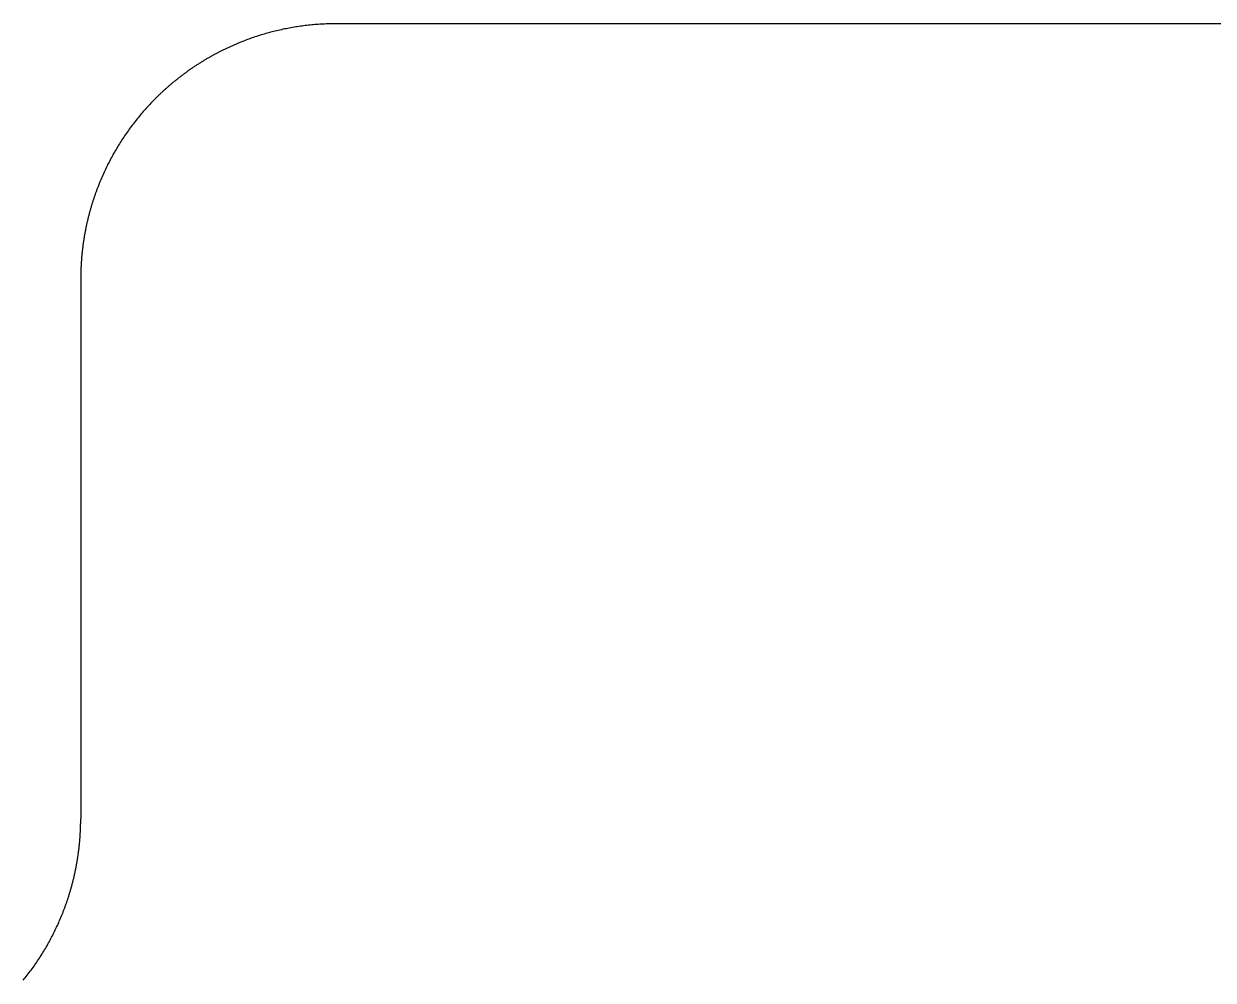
# Model space of a CAD drawing. Header units: millimetres. Extents: x -10 to 277, y -95 to 18.
# Drawn here: x 54.78 to 64.1, y 10.53 to 18.03 of the extents above; entities that cross this region are included whole.
import ezdxf

# ---------------------------------------------------------------- set-up
doc = ezdxf.new("R2010")
doc.units = ezdxf.units.MM
doc.header["$MEASUREMENT"] = 0
doc.layers.add('Edge.Cuts', color=53, linetype='CONTINUOUS')

msp = doc.modelspace()

# ---------------------------------------------------------------- linework, layer by layer
at = {"layer": 'Edge.Cuts', "linetype": 'Continuous'}
for p, q in [((56.885219, 17.996933), (56.872766, 17.994745)), ((56.897685, 17.999041), (56.885219, 17.996933)), ((56.910164, 18.001071), (56.897685, 17.999041)), ((56.922656, 18.003022), (56.910164, 18.001071)), ((56.93516, 18.004894), (56.922656, 18.003022)), ((56.947675, 18.006686), (56.93516, 18.004894)), ((56.960202, 18.0084), (56.947675, 18.006686)), ((56.972739, 18.010034), (56.960202, 18.0084)), ((56.985286, 18.011589), (56.972739, 18.010034)), ((56.997843, 18.013064), (56.985286, 18.011589)), ((57.010408, 18.01446), (56.997843, 18.013064)), ((57.022983, 18.015777), (57.010408, 18.01446)), ((57.035566, 18.017014), (57.022983, 18.015777)), ((57.048157, 18.018171), (57.035566, 18.017014)), ((57.060755, 18.019249), (57.048157, 18.018171)), ((57.07336, 18.020247), (57.060755, 18.019249)), ((57.085972, 18.021166), (57.07336, 18.020247)), ((57.09859, 18.022004), (57.085972, 18.021166)), ((57.111213, 18.022763), (57.09859, 18.022004)), ((57.123841, 18.023442), (57.111213, 18.022763)), ((57.136474, 18.024042), (57.123841, 18.023442)), ((57.149111, 18.024561), (57.136474, 18.024042)), ((57.161752, 18.025001), (57.149111, 18.024561)), ((57.174397, 18.02536), (57.161752, 18.025001)), ((57.187044, 18.02564), (57.174397, 18.02536)), ((57.199694, 18.02584), (57.187044, 18.02564)), ((57.212346, 18.02596), (57.199694, 18.02584)), ((57.225, 18.026), (57.212346, 18.02596)), ((209.475, 18.026), (57.225, 18.026)), ((56.531508, 17.901912), (56.519656, 17.897487)), ((56.543387, 17.906261), (56.531508, 17.901912)), ((56.555294, 17.910535), (56.543387, 17.906261)), ((56.567227, 17.914734), (56.555294, 17.910535)), ((56.579186, 17.918857), (56.567227, 17.914734)), ((56.591171, 17.922904), (56.579186, 17.918857)), ((56.603181, 17.926875), (56.591171, 17.922904)), ((56.615215, 17.930771), (56.603181, 17.926875)), ((56.627274, 17.93459), (56.615215, 17.930771)), ((56.639356, 17.938332), (56.627274, 17.93459)), ((56.651462, 17.941998), (56.639356, 17.938332)), ((56.66359, 17.945587), (56.651462, 17.941998)), ((56.675741, 17.9491), (56.66359, 17.945587)), ((56.687913, 17.952535), (56.675741, 17.9491)), ((56.700106, 17.955894), (56.687913, 17.952535)), ((56.71232, 17.959175), (56.700106, 17.955894)), ((56.724554, 17.962379), (56.71232, 17.959175)), ((56.736809, 17.965505), (56.724554, 17.962379)), ((56.749082, 17.968553), (56.736809, 17.965505)), ((56.761374, 17.971524), (56.749082, 17.968553)), ((56.773684, 17.974417), (56.761374, 17.971524)), ((56.786012, 17.977232), (56.773684, 17.974417)), ((56.798358, 17.979969), (56.786012, 17.977232)), ((56.81072, 17.982628), (56.798358, 17.979969)), ((56.823098, 17.985208), (56.81072, 17.982628)), ((56.835493, 17.98771), (56.823098, 17.985208)), ((56.847902, 17.990134), (56.835493, 17.98771)), ((56.860327, 17.992479), (56.847902, 17.990134)), ((56.872766, 17.994745), (56.860327, 17.992479)), ((56.322866, 17.81097), (56.317225, 17.808108)), ((56.328516, 17.813815), (56.322866, 17.81097)), ((56.334175, 17.816641), (56.328516, 17.813815)), ((56.339843, 17.81945), (56.334175, 17.816641)), ((56.34552, 17.82224), (56.339843, 17.81945)), ((56.351206, 17.825013), (56.34552, 17.82224)), ((56.3569, 17.827767), (56.351206, 17.825013)), ((56.362603, 17.830504), (56.3569, 17.827767)), ((56.368315, 17.833223), (56.362603, 17.830504)), ((56.374035, 17.835923), (56.368315, 17.833223)), ((56.379764, 17.838606), (56.374035, 17.835923)), ((56.385501, 17.84127), (56.379764, 17.838606)), ((56.391247, 17.843916), (56.385501, 17.84127)), ((56.397001, 17.846544), (56.391247, 17.843916)), ((56.402763, 17.849154), (56.397001, 17.846544)), ((56.408534, 17.851746), (56.402763, 17.849154)), ((56.414312, 17.854319), (56.408534, 17.851746)), ((56.420099, 17.856874), (56.414312, 17.854319)), ((56.425894, 17.859411), (56.420099, 17.856874)), ((56.431697, 17.861929), (56.425894, 17.859411)), ((56.437508, 17.864429), (56.431697, 17.861929)), ((56.443326, 17.866911), (56.437508, 17.864429)), ((56.449153, 17.869374), (56.443326, 17.866911)), ((56.454987, 17.871819), (56.449153, 17.869374)), ((56.460829, 17.874245), (56.454987, 17.871819)), ((56.472535, 17.879042), (56.460829, 17.874245)), ((56.484272, 17.883765), (56.472535, 17.879042)), ((56.496038, 17.888414), (56.484272, 17.883765)), ((56.507833, 17.892988), (56.496038, 17.888414)), ((56.519656, 17.897487), (56.507833, 17.892988)), ((56.157822, 17.71748), (56.152479, 17.714097)), ((56.163177, 17.720846), (56.157822, 17.71748)), ((56.168542, 17.724195), (56.163177, 17.720846)), ((56.173918, 17.727528), (56.168542, 17.724195)), ((56.179304, 17.730843), (56.173918, 17.727528)), ((56.184701, 17.734142), (56.179304, 17.730843)), ((56.190107, 17.737423), (56.184701, 17.734142)), ((56.195525, 17.740687), (56.190107, 17.737423)), ((56.200953, 17.743934), (56.195525, 17.740687)), ((56.206391, 17.747164), (56.200953, 17.743934)), ((56.211839, 17.750376), (56.206391, 17.747164)), ((56.217298, 17.753572), (56.211839, 17.750376)), ((56.222766, 17.75675), (56.217298, 17.753572)), ((56.228245, 17.759911), (56.222766, 17.75675)), ((56.233733, 17.763055), (56.228245, 17.759911)), ((56.239232, 17.766181), (56.233733, 17.763055)), ((56.24474, 17.76929), (56.239232, 17.766181)), ((56.250259, 17.772381), (56.24474, 17.76929)), ((56.255787, 17.775455), (56.250259, 17.772381)), ((56.261325, 17.778512), (56.255787, 17.775455)), ((56.266872, 17.78155), (56.261325, 17.778512)), ((56.272429, 17.784572), (56.266872, 17.78155)), ((56.277996, 17.787576), (56.272429, 17.784572)), ((56.283572, 17.790562), (56.277996, 17.787576)), ((56.289157, 17.79353), (56.283572, 17.790562)), ((56.294753, 17.796482), (56.289157, 17.79353)), ((56.300357, 17.799415), (56.294753, 17.796482)), ((56.30597, 17.80233), (56.300357, 17.799415)), ((56.311593, 17.805228), (56.30597, 17.80233)), ((56.317225, 17.808108), (56.311593, 17.805228)), ((56.022516, 17.624123), (56.017469, 17.620313)), ((56.027576, 17.627918), (56.022516, 17.624123)), ((56.032647, 17.631696), (56.027576, 17.627918)), ((56.037731, 17.635459), (56.032647, 17.631696)), ((56.042826, 17.639205), (56.037731, 17.635459)), ((56.047933, 17.642936), (56.042826, 17.639205)), ((56.053052, 17.64665), (56.047933, 17.642936)), ((56.058183, 17.650348), (56.053052, 17.64665)), ((56.063324, 17.654029), (56.058183, 17.650348)), ((56.068479, 17.657695), (56.063324, 17.654029)), ((56.073644, 17.661343), (56.068479, 17.657695)), ((56.078821, 17.664976), (56.073644, 17.661343)), ((56.084009, 17.668592), (56.078821, 17.664976)), ((56.089209, 17.672192), (56.084009, 17.668592)), ((56.09442, 17.675775), (56.089209, 17.672192)), ((56.099643, 17.679343), (56.09442, 17.675775)), ((56.104876, 17.682893), (56.099643, 17.679343)), ((56.110121, 17.686427), (56.104876, 17.682893)), ((56.115377, 17.689944), (56.110121, 17.686427)), ((56.120645, 17.693444), (56.115377, 17.689944)), ((56.125923, 17.696928), (56.120645, 17.693444)), ((56.131213, 17.700396), (56.125923, 17.696928)), ((56.136513, 17.703846), (56.131213, 17.700396)), ((56.141824, 17.70728), (56.136513, 17.703846)), ((56.147146, 17.710696), (56.141824, 17.70728)), ((56.152479, 17.714097), (56.147146, 17.710696)), ((55.909558, 17.532504), (55.904799, 17.528335)), ((55.914329, 17.536657), (55.909558, 17.532504)), ((55.919114, 17.540796), (55.914329, 17.536657)), ((55.923911, 17.544918), (55.919114, 17.540796)), ((55.928722, 17.549027), (55.923911, 17.544918)), ((55.933545, 17.553119), (55.928722, 17.549027)), ((55.938382, 17.557196), (55.933545, 17.553119)), ((55.94323, 17.561258), (55.938382, 17.557196)), ((55.948093, 17.565304), (55.94323, 17.561258)), ((55.952966, 17.569335), (55.948093, 17.565304)), ((55.957854, 17.573351), (55.952966, 17.569335)), ((55.962753, 17.57735), (55.957854, 17.573351)), ((55.967666, 17.581335), (55.962753, 17.57735)), ((55.97259, 17.585303), (55.967666, 17.581335)), ((55.977528, 17.589256), (55.97259, 17.585303)), ((55.982477, 17.593193), (55.977528, 17.589256)), ((55.98744, 17.597115), (55.982477, 17.593193)), ((55.992414, 17.601021), (55.98744, 17.597115)), ((55.997401, 17.604911), (55.992414, 17.601021)), ((56.002399, 17.608785), (55.997401, 17.604911)), ((56.007411, 17.612644), (56.002399, 17.608785)), ((56.012434, 17.616486), (56.007411, 17.612644)), ((56.017469, 17.620313), (56.012434, 17.616486)), ((55.8108, 17.4402), (55.80188, 17.431223)), ((55.812433, 17.441831), (55.8108, 17.4402)), ((55.816923, 17.446296), (55.812433, 17.441831)), ((55.821425, 17.450746), (55.816923, 17.446296)), ((55.825942, 17.455182), (55.821425, 17.450746)), ((55.830472, 17.459602), (55.825942, 17.455182)), ((55.835016, 17.464009), (55.830472, 17.459602)), ((55.839574, 17.4684), (55.835016, 17.464009)), ((55.844146, 17.472778), (55.839574, 17.4684)), ((55.84873, 17.47714), (55.844146, 17.472778)), ((55.853329, 17.481489), (55.84873, 17.47714)), ((55.857941, 17.485821), (55.853329, 17.481489)), ((55.862567, 17.49014), (55.857941, 17.485821)), ((55.867206, 17.494443), (55.862567, 17.49014)), ((55.871859, 17.498733), (55.867206, 17.494443)), ((55.876525, 17.503006), (55.871859, 17.498733)), ((55.881204, 17.507265), (55.876525, 17.503006)), ((55.885896, 17.511509), (55.881204, 17.507265)), ((55.890603, 17.515738), (55.885896, 17.511509)), ((55.895322, 17.519952), (55.890603, 17.515738)), ((55.900054, 17.524151), (55.895322, 17.519952)), ((55.904799, 17.528335), (55.900054, 17.524151)), ((55.724232, 17.347982), (55.715903, 17.338466)), ((55.732622, 17.357445), (55.724232, 17.347982)), ((55.741072, 17.366855), (55.732622, 17.357445)), ((55.749582, 17.376213), (55.741072, 17.366855)), ((55.758151, 17.385517), (55.749582, 17.376213)), ((55.76678, 17.394767), (55.758151, 17.385517)), ((55.775467, 17.403963), (55.76678, 17.394767)), ((55.784213, 17.413104), (55.775467, 17.403963)), ((55.793018, 17.422191), (55.784213, 17.413104)), ((55.80188, 17.431223), (55.793018, 17.422191)), ((55.6437, 17.250521), (55.63599, 17.2405)), ((55.651474, 17.260493), (55.6437, 17.250521)), ((55.65931, 17.270416), (55.651474, 17.260493)), ((55.667209, 17.280289), (55.65931, 17.270416)), ((55.67517, 17.290113), (55.667209, 17.280289)), ((55.683194, 17.299885), (55.67517, 17.290113)), ((55.691279, 17.309607), (55.683194, 17.299885)), ((55.699426, 17.319278), (55.691279, 17.309607)), ((55.707634, 17.328898), (55.699426, 17.319278)), ((55.715903, 17.338466), (55.707634, 17.328898)), ((55.576622, 17.158617), (55.569494, 17.148173)), ((55.583816, 17.169016), (55.576622, 17.158617)), ((55.591075, 17.179368), (55.583816, 17.169016)), ((55.598399, 17.189675), (55.591075, 17.179368)), ((55.605789, 17.199935), (55.598399, 17.189675)), ((55.613243, 17.210148), (55.605789, 17.199935)), ((55.620761, 17.220313), (55.613243, 17.210148)), ((55.628344, 17.230431), (55.620761, 17.220313)), ((55.63599, 17.2405), (55.628344, 17.230431)), ((55.514874, 17.063034), (55.508351, 17.0522)), ((55.521466, 17.073827), (55.514874, 17.063034)), ((55.528125, 17.084578), (55.521466, 17.073827)), ((55.534852, 17.095286), (55.528125, 17.084578)), ((55.541647, 17.105951), (55.534852, 17.095286)), ((55.548509, 17.116572), (55.541647, 17.105951)), ((55.555437, 17.12715), (55.548509, 17.116572)), ((55.562433, 17.137684), (55.555437, 17.12715)), ((55.569494, 17.148173), (55.562433, 17.137684)), ((55.464621, 16.975228), (55.458653, 16.964075)), ((55.47066, 16.986342), (55.464621, 16.975228)), ((55.476768, 16.997417), (55.47066, 16.986342)), ((55.482946, 17.008454), (55.476768, 16.997417)), ((55.489194, 17.019451), (55.482946, 17.008454)), ((55.49551, 17.030408), (55.489194, 17.019451)), ((55.501896, 17.041324), (55.49551, 17.030408)), ((55.508351, 17.0522), (55.501896, 17.041324)), ((55.418866, 16.884978), (55.413469, 16.873537)), ((55.424335, 16.896385), (55.418866, 16.884978)), ((55.429876, 16.907757), (55.424335, 16.896385)), ((55.435489, 16.919093), (55.429876, 16.907757)), ((55.441174, 16.930394), (55.435489, 16.919093)), ((55.446929, 16.941658), (55.441174, 16.930394)), ((55.452756, 16.952885), (55.446929, 16.941658)), ((55.458653, 16.964075), (55.452756, 16.952885)), ((55.375313, 16.786674), (55.372916, 16.78082)), ((55.377728, 16.79252), (55.375313, 16.786674)), ((55.382614, 16.80419), (55.377728, 16.79252)), ((55.387573, 16.815829), (55.382614, 16.80419)), ((55.392606, 16.827436), (55.387573, 16.815829)), ((55.397713, 16.83901), (55.392606, 16.827436)), ((55.402892, 16.850552), (55.397713, 16.83901)), ((55.408144, 16.862061), (55.402892, 16.850552)), ((55.413469, 16.873537), (55.408144, 16.862061)), ((55.3392, 16.692136), (55.337102, 16.686168)), ((55.341316, 16.698097), (55.3392, 16.692136)), ((55.343452, 16.704052), (55.341316, 16.698097)), ((55.345606, 16.709999), (55.343452, 16.704052)), ((55.347779, 16.71594), (55.345606, 16.709999)), ((55.349971, 16.721874), (55.347779, 16.71594)), ((55.352181, 16.727801), (55.349971, 16.721874)), ((55.35441, 16.733721), (55.352181, 16.727801)), ((55.356658, 16.739633), (55.35441, 16.733721)), ((55.358925, 16.745539), (55.356658, 16.739633)), ((55.36121, 16.751438), (55.358925, 16.745539)), ((55.363514, 16.757329), (55.36121, 16.751438)), ((55.365837, 16.763213), (55.363514, 16.757329)), ((55.368178, 16.769089), (55.365837, 16.763213)), ((55.370538, 16.774958), (55.368178, 16.769089)), ((55.372916, 16.78082), (55.370538, 16.774958)), ((55.309728, 16.601957), (55.307915, 16.595897)), ((55.311559, 16.608011), (55.309728, 16.601957)), ((55.31341, 16.61406), (55.311559, 16.608011)), ((55.315279, 16.620103), (55.31341, 16.61406)), ((55.317168, 16.626139), (55.315279, 16.620103)), ((55.319076, 16.63217), (55.317168, 16.626139)), ((55.321003, 16.638195), (55.319076, 16.63217)), ((55.322949, 16.644214), (55.321003, 16.638195)), ((55.324914, 16.650226), (55.322949, 16.644214)), ((55.326898, 16.656232), (55.324914, 16.650226)), ((55.328901, 16.662232), (55.326898, 16.656232)), ((55.330923, 16.668226), (55.328901, 16.662232)), ((55.332964, 16.674213), (55.330923, 16.668226)), ((55.335024, 16.680194), (55.332964, 16.674213)), ((55.337102, 16.686168), (55.335024, 16.680194)), ((55.283044, 16.50435), (55.281541, 16.498207)), ((55.284567, 16.510489), (55.283044, 16.50435)), ((55.286109, 16.516622), (55.284567, 16.510489)), ((55.28767, 16.522751), (55.286109, 16.516622)), ((55.289251, 16.528875), (55.28767, 16.522751)), ((55.290851, 16.534995), (55.289251, 16.528875)), ((55.292471, 16.541108), (55.290851, 16.534995)), ((55.29411, 16.547217), (55.292471, 16.541108)), ((55.295768, 16.553321), (55.29411, 16.547217)), ((55.297446, 16.55942), (55.295768, 16.553321)), ((55.299142, 16.565512), (55.297446, 16.55942)), ((55.300859, 16.5716), (55.299142, 16.565512)), ((55.302594, 16.577683), (55.300859, 16.5716)), ((55.304349, 16.58376), (55.302594, 16.577683)), ((55.306122, 16.589831), (55.304349, 16.58376)), ((55.307915, 16.595897), (55.306122, 16.589831)), ((55.262544, 16.411735), (55.261334, 16.405528)), ((55.263774, 16.417938), (55.262544, 16.411735)), ((55.265023, 16.424138), (55.263774, 16.417938)), ((55.266292, 16.430333), (55.265023, 16.424138)), ((55.267581, 16.436525), (55.266292, 16.430333)), ((55.268889, 16.442712), (55.267581, 16.436525)), ((55.270216, 16.448896), (55.268889, 16.442712)), ((55.271564, 16.455075), (55.270216, 16.448896)), ((55.27293, 16.46125), (55.271564, 16.455075)), ((55.274317, 16.46742), (55.27293, 16.46125)), ((55.275723, 16.473587), (55.274317, 16.46742)), ((55.277148, 16.479748), (55.275723, 16.473587)), ((55.278593, 16.485906), (55.277148, 16.479748)), ((55.280057, 16.492058), (55.278593, 16.485906)), ((55.281541, 16.498207), (55.280057, 16.492058)), ((55.246462, 16.318257), (55.245548, 16.312)), ((55.247396, 16.324512), (55.246462, 16.318257)), ((55.248349, 16.330764), (55.247396, 16.324512)), ((55.249323, 16.337013), (55.248349, 16.330764)), ((55.250316, 16.343258), (55.249323, 16.337013)), ((55.251329, 16.3495), (55.250316, 16.343258)), ((55.252362, 16.355739), (55.251329, 16.3495)), ((55.253415, 16.361975), (55.252362, 16.355739)), ((55.254487, 16.368207), (55.253415, 16.361975)), ((55.255579, 16.374436), (55.254487, 16.368207)), ((55.256691, 16.380661), (55.255579, 16.374436)), ((55.257822, 16.386884), (55.256691, 16.380661)), ((55.258973, 16.393102), (55.257822, 16.386884)), ((55.260144, 16.399317), (55.258973, 16.393102)), ((55.261334, 16.405528), (55.260144, 16.399317)), ((55.234831, 16.224119), (55.234215, 16.217824)), ((55.235468, 16.230411), (55.234831, 16.224119)), ((55.236124, 16.236702), (55.235468, 16.230411)), ((55.2368, 16.24299), (55.236124, 16.236702)), ((55.237496, 16.249276), (55.2368, 16.24299)), ((55.238212, 16.255559), (55.237496, 16.249276)), ((55.238947, 16.261841), (55.238212, 16.255559)), ((55.239703, 16.26812), (55.238947, 16.261841)), ((55.240478, 16.274397), (55.239703, 16.26812)), ((55.241274, 16.28067), (55.240478, 16.274397)), ((55.242089, 16.286942), (55.241274, 16.28067)), ((55.242924, 16.29321), (55.242089, 16.286942)), ((55.243779, 16.299477), (55.242924, 16.29321)), ((55.244653, 16.305739), (55.243779, 16.299477)), ((55.245548, 16.312), (55.244653, 16.305739)), ((55.228016, 16.135834), (55.227678, 16.129516)), ((55.228373, 16.14215), (55.228016, 16.135834)), ((55.22875, 16.148465), (55.228373, 16.14215)), ((55.229147, 16.154778), (55.22875, 16.148465)), ((55.229564, 16.161091), (55.229147, 16.154778)), ((55.230001, 16.1674), (55.229564, 16.161091)), ((55.230458, 16.17371), (55.230001, 16.1674)), ((55.230935, 16.180017), (55.230458, 16.17371)), ((55.231432, 16.186323), (55.230935, 16.180017)), ((55.231949, 16.192627), (55.231432, 16.186323)), ((55.232485, 16.19893), (55.231949, 16.192627)), ((55.233042, 16.205229), (55.232485, 16.19893)), ((55.233619, 16.211528), (55.233042, 16.205229)), ((55.234215, 16.217824), (55.233619, 16.211528)), ((55.225056, 16.040969), (55.225019, 16.03464)), ((55.225113, 16.047299), (55.225056, 16.040969)), ((55.225191, 16.053627), (55.225113, 16.047299)), ((55.225288, 16.059957), (55.225191, 16.053627)), ((55.225405, 16.066284), (55.225288, 16.059957)), ((55.225543, 16.072612), (55.225405, 16.066284)), ((55.2257, 16.078937), (55.225543, 16.072612)), ((55.225877, 16.085264), (55.2257, 16.078937)), ((55.226075, 16.091588), (55.225877, 16.085264)), ((55.226292, 16.097912), (55.226075, 16.091588)), ((55.226529, 16.104235), (55.226292, 16.097912)), ((55.226787, 16.110557), (55.226529, 16.104235)), ((55.227064, 16.116877), (55.226787, 16.110557)), ((55.227361, 16.123198), (55.227064, 16.116877)), ((55.227678, 16.129516), (55.227361, 16.123198)), ((55.225001, 16.028309), (55.225, 16.026)), ((55.225, 16.026), (55.225, 11.7946)), ((55.225019, 16.03464), (55.225001, 16.028309)), ((55.224457, 11.747988), (55.224595, 11.754316)), ((55.224595, 11.754316), (55.224712, 11.760643)), ((55.224712, 11.760643), (55.224809, 11.766973)), ((55.224809, 11.766973), (55.224887, 11.773301)), ((55.224887, 11.773301), (55.224944, 11.779631)), ((55.224944, 11.779631), (55.224981, 11.78596)), ((55.224981, 11.78596), (55.224999, 11.792292)), ((55.224999, 11.792292), (55.225, 11.7946)), ((55.219999, 11.6532), (55.220436, 11.659509)), ((55.220436, 11.659509), (55.220853, 11.665822)), ((55.220853, 11.665822), (55.22125, 11.672135)), ((55.22125, 11.672135), (55.221627, 11.67845)), ((55.221627, 11.67845), (55.221984, 11.684766)), ((55.221984, 11.684766), (55.222322, 11.691084)), ((55.222322, 11.691084), (55.222639, 11.697402)), ((55.222639, 11.697402), (55.222936, 11.703723)), ((55.222936, 11.703723), (55.223213, 11.710043)), ((55.223213, 11.710043), (55.223471, 11.716365)), ((55.223471, 11.716365), (55.223708, 11.722688)), ((55.223708, 11.722688), (55.223925, 11.729012)), ((55.223925, 11.729012), (55.224123, 11.735336)), ((55.224123, 11.735336), (55.2243, 11.741663)), ((55.2243, 11.741663), (55.224457, 11.747988)), ((55.211053, 11.558759), (55.211788, 11.565041)), ((55.211788, 11.565041), (55.212504, 11.571324)), ((55.212504, 11.571324), (55.2132, 11.57761)), ((55.2132, 11.57761), (55.213876, 11.583898)), ((55.213876, 11.583898), (55.214532, 11.590189)), ((55.214532, 11.590189), (55.215169, 11.596481)), ((55.215169, 11.596481), (55.215785, 11.602776)), ((55.215785, 11.602776), (55.216381, 11.609072)), ((55.216381, 11.609072), (55.216958, 11.615371)), ((55.216958, 11.615371), (55.217515, 11.62167)), ((55.217515, 11.62167), (55.218051, 11.627973)), ((55.218051, 11.627973), (55.218568, 11.634277)), ((55.218568, 11.634277), (55.219065, 11.640583)), ((55.219065, 11.640583), (55.219542, 11.64689)), ((55.219542, 11.64689), (55.219999, 11.6532)), ((55.197638, 11.464861), (55.198671, 11.4711)), ((55.198671, 11.4711), (55.199684, 11.477342)), ((55.199684, 11.477342), (55.200677, 11.483587)), ((55.200677, 11.483587), (55.201651, 11.489836)), ((55.201651, 11.489836), (55.202604, 11.496088)), ((55.202604, 11.496088), (55.203538, 11.502343)), ((55.203538, 11.502343), (55.204452, 11.5086)), ((55.204452, 11.5086), (55.205347, 11.514861)), ((55.205347, 11.514861), (55.206221, 11.521123)), ((55.206221, 11.521123), (55.207076, 11.52739)), ((55.207076, 11.52739), (55.207911, 11.533658)), ((55.207911, 11.533658), (55.208726, 11.53993)), ((55.208726, 11.53993), (55.209522, 11.546203)), ((55.209522, 11.546203), (55.210297, 11.55248)), ((55.210297, 11.55248), (55.211053, 11.558759)), ((55.179784, 11.371704), (55.181111, 11.377888)), ((55.181111, 11.377888), (55.182419, 11.384075)), ((55.182419, 11.384075), (55.183708, 11.390267)), ((55.183708, 11.390267), (55.184977, 11.396462)), ((55.184977, 11.396462), (55.186226, 11.402662)), ((55.186226, 11.402662), (55.187456, 11.408865)), ((55.187456, 11.408865), (55.188666, 11.415072)), ((55.188666, 11.415072), (55.189856, 11.421283)), ((55.189856, 11.421283), (55.191027, 11.427498)), ((55.191027, 11.427498), (55.192178, 11.433716)), ((55.192178, 11.433716), (55.193309, 11.439939)), ((55.193309, 11.439939), (55.194421, 11.446164)), ((55.194421, 11.446164), (55.195513, 11.452393)), ((55.195513, 11.452393), (55.196585, 11.458625)), ((55.196585, 11.458625), (55.197638, 11.464861)), ((55.157529, 11.279492), (55.159149, 11.285605)), ((55.159149, 11.285605), (55.160749, 11.291725)), ((55.160749, 11.291725), (55.16233, 11.297849)), ((55.16233, 11.297849), (55.163891, 11.303978)), ((55.163891, 11.303978), (55.165433, 11.310111)), ((55.165433, 11.310111), (55.166956, 11.31625)), ((55.166956, 11.31625), (55.168459, 11.322393)), ((55.168459, 11.322393), (55.169943, 11.328542)), ((55.169943, 11.328542), (55.171407, 11.334694)), ((55.171407, 11.334694), (55.172852, 11.340852)), ((55.172852, 11.340852), (55.174277, 11.347013)), ((55.174277, 11.347013), (55.175683, 11.35318)), ((55.175683, 11.35318), (55.17707, 11.35935)), ((55.17707, 11.35935), (55.178436, 11.365525)), ((55.178436, 11.365525), (55.179784, 11.371704)), ((55.130924, 11.18843), (55.132832, 11.194461)), ((55.132832, 11.194461), (55.134721, 11.200497)), ((55.134721, 11.200497), (55.13659, 11.20654)), ((55.13659, 11.20654), (55.138441, 11.212589)), ((55.138441, 11.212589), (55.140272, 11.218643)), ((55.140272, 11.218643), (55.142085, 11.224703)), ((55.142085, 11.224703), (55.143878, 11.230769)), ((55.143878, 11.230769), (55.145651, 11.23684)), ((55.145651, 11.23684), (55.147406, 11.242917)), ((55.147406, 11.242917), (55.149141, 11.249)), ((55.149141, 11.249), (55.150858, 11.255088)), ((55.150858, 11.255088), (55.152554, 11.26118)), ((55.152554, 11.26118), (55.154232, 11.267279)), ((55.154232, 11.267279), (55.15589, 11.273383)), ((55.15589, 11.273383), (55.157529, 11.279492)), ((55.097819, 11.092799), (55.100029, 11.098726)), ((55.100029, 11.098726), (55.102221, 11.10466)), ((55.102221, 11.10466), (55.104394, 11.110601)), ((55.104394, 11.110601), (55.106548, 11.116548)), ((55.106548, 11.116548), (55.108684, 11.122503)), ((55.108684, 11.122503), (55.1108, 11.128464)), ((55.1108, 11.128464), (55.112898, 11.134432)), ((55.112898, 11.134432), (55.114976, 11.140406)), ((55.114976, 11.140406), (55.117036, 11.146387)), ((55.117036, 11.146387), (55.119077, 11.152374)), ((55.119077, 11.152374), (55.121099, 11.158368)), ((55.121099, 11.158368), (55.123102, 11.164368)), ((55.123102, 11.164368), (55.125086, 11.170374)), ((55.125086, 11.170374), (55.127051, 11.176386)), ((55.127051, 11.176386), (55.128997, 11.182405)), ((55.128997, 11.182405), (55.130924, 11.18843)), ((55.057394, 10.993164), (55.062427, 11.004771)), ((55.062427, 11.004771), (55.067386, 11.01641)), ((55.067386, 11.01641), (55.072272, 11.02808)), ((55.072272, 11.02808), (55.074687, 11.033926)), ((55.074687, 11.033926), (55.077084, 11.03978)), ((55.077084, 11.03978), (55.079462, 11.045642)), ((55.079462, 11.045642), (55.081822, 11.051511)), ((55.081822, 11.051511), (55.084163, 11.057387)), ((55.084163, 11.057387), (55.086486, 11.063271)), ((55.086486, 11.063271), (55.08879, 11.069162)), ((55.08879, 11.069162), (55.091075, 11.075061)), ((55.091075, 11.075061), (55.093342, 11.080967)), ((55.093342, 11.080967), (55.09559, 11.086879)), ((55.09559, 11.086879), (55.097819, 11.092799)), ((55.014511, 10.901507), (55.020124, 10.912843)), ((55.020124, 10.912843), (55.025665, 10.924215)), ((55.025665, 10.924215), (55.031134, 10.935622)), ((55.031134, 10.935622), (55.036531, 10.947063)), ((55.036531, 10.947063), (55.041856, 10.958539)), ((55.041856, 10.958539), (55.047108, 10.970048)), ((55.047108, 10.970048), (55.052287, 10.98159)), ((55.052287, 10.98159), (55.057394, 10.993164)), ((54.967054, 10.812146), (54.973232, 10.823183)), ((54.973232, 10.823183), (54.97934, 10.834258)), ((54.97934, 10.834258), (54.985379, 10.845372)), ((54.985379, 10.845372), (54.991347, 10.856525)), ((54.991347, 10.856525), (54.997244, 10.867715)), ((54.997244, 10.867715), (55.003071, 10.878942)), ((55.003071, 10.878942), (55.008826, 10.890206)), ((55.008826, 10.890206), (55.014511, 10.901507)), ((54.908353, 10.714649), (54.915148, 10.725314)), ((54.915148, 10.725314), (54.921875, 10.736022)), ((54.921875, 10.736022), (54.928534, 10.746773)), ((54.928534, 10.746773), (54.935126, 10.757566)), ((54.935126, 10.757566), (54.941649, 10.7684)), ((54.941649, 10.7684), (54.948104, 10.779276)), ((54.948104, 10.779276), (54.95449, 10.790192)), ((54.95449, 10.790192), (54.960806, 10.801149)), ((54.960806, 10.801149), (54.967054, 10.812146)), ((54.844211, 10.620665), (54.851601, 10.630925)), ((54.851601, 10.630925), (54.858925, 10.641232)), ((54.858925, 10.641232), (54.866184, 10.651584)), ((54.866184, 10.651584), (54.873378, 10.661983)), ((54.873378, 10.661983), (54.880506, 10.672427)), ((54.880506, 10.672427), (54.887567, 10.682916)), ((54.887567, 10.682916), (54.894563, 10.69345)), ((54.894563, 10.69345), (54.901491, 10.704028)), ((54.901491, 10.704028), (54.908353, 10.714649)), ((54.77483, 10.530487), (54.782791, 10.540311)), ((54.782791, 10.540311), (54.79069, 10.550184)), ((54.79069, 10.550184), (54.798526, 10.560107)), ((54.798526, 10.560107), (54.8063, 10.570079)), ((54.8063, 10.570079), (54.81401, 10.5801)), ((54.81401, 10.5801), (54.821656, 10.590169)), ((54.821656, 10.590169), (54.829239, 10.600287)), ((54.829239, 10.600287), (54.836757, 10.610452)), ((54.836757, 10.610452), (54.844211, 10.620665))]:
    msp.add_line(p, q, dxfattribs=at)

doc.saveas('drawing.dxf')
